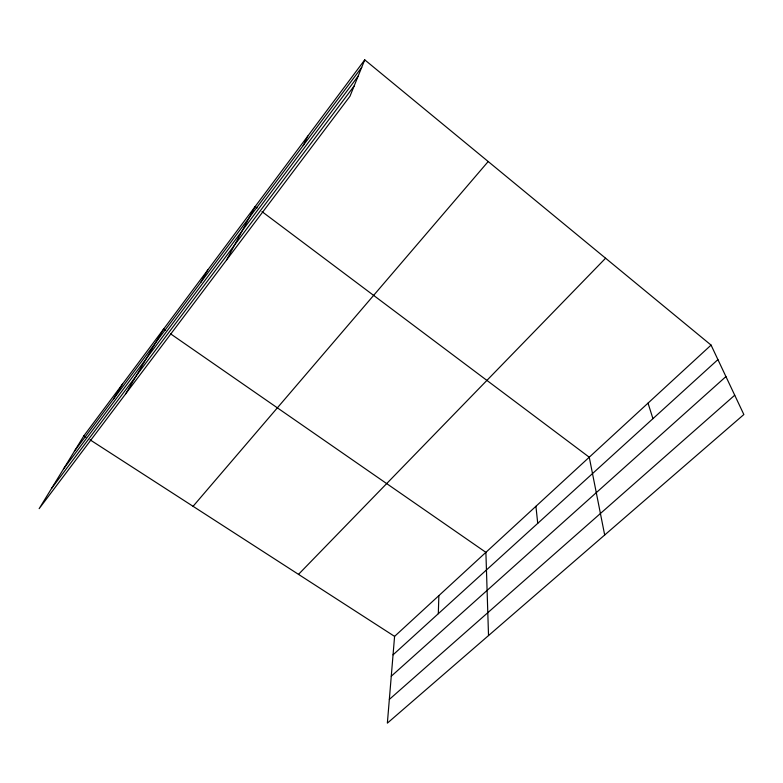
<?xml version="1.0" encoding="UTF-8"?>
<svg xmlns="http://www.w3.org/2000/svg" width="783" height="783" viewBox="0 0 783 783"><rect width="100%" height="100%" fill="white"/><g stroke="black" fill="none" stroke-linecap="round" stroke-linejoin="round"><path stroke-width="1.17" d="M438.314 613.706L438.862 595.628M711.072 345.097L394.583 636.383L387.36 723.149L743.85 414.53L711.072 345.097L364.751 59.851L83.859 435.828L39.15 508.656L349.991 96.211L364.751 59.851M303.187 145.54L307.807 136.066M226.59 259.936L255.18 206.506L257.127 207.965M200.751 282.409L207.789 269.939M125.632 393.908L163.647 329.026L165.644 330.406M113.672 398.762L122.432 384.199M74.424 451.194L361.707 67.348M63.452 469.066L358.115 76.186M51.482 488.572L354.141 85.973M193.068 506.317L488.201 161.523M298.499 574.37L605.592 258.214M393.046 654.842L717.923 359.603M391.265 676.218L725.939 376.574M389.337 699.415L734.728 395.209M83.859 435.828L85.915 437.149M90.025 439.801L394.583 636.383M170.625 333.871L485.891 552.348L488.523 635.571M261.992 211.616L589.256 457.213L604.682 535.004M648.021 403.128L652.944 418.651M535.924 506.298L537.735 523.357"/></g></svg>
